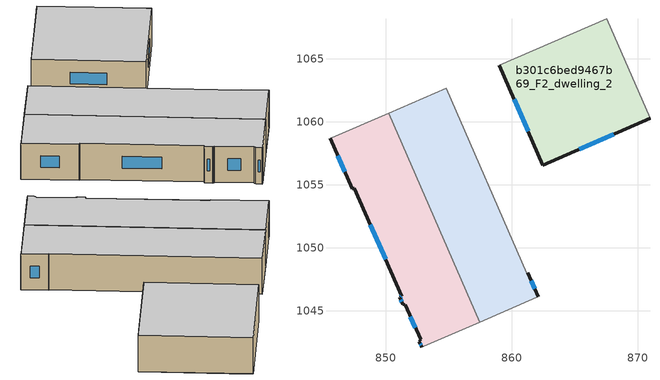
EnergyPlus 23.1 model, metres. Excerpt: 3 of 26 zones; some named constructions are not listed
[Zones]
b301c6bed9467b69_F2_dwelling_2
 floor to b301c6bed9467b69_F1_dwelling_2 (EU_floor_Construction): 867.54,1068.2 868.25,1066.57 868.72,1059.29 862.47,1056.57 859.03,1064.49 z6
 floor to b301c6bed9467b69_F1_dwelling_3 (EU_floor_Construction): 868.25,1066.57 870.99,1060.28 868.72,1059.29 z6
 wall outside (EU_wall_Construction): 859.03,1064.49 862.47,1056.57 870.99,1060.28 z6:9
 wall adiabatic (EU_wall_Construction): 867.54,1068.2 859.03,1064.49 z6:9
 wall to b301c6bed9467b69_F2_dwelling_1 (EU_wall_Construction): 870.99,1060.28 867.54,1068.2 z6:9
 window (EU_Window_Construction): 860.2,1061.79 861.3,1059.26 / 865.37,1057.83 868.09,1059.02 z7.02:7.98
 ceiling to b301c6bed9467b69_F3_dwelling_2 (EU_floor_Construction): 870.99,1060.28 867.54,1068.2 859.03,1064.49 862.47,1056.57 z9
b301c6bed9467b69_F2_dwelling_4
 floor to b301c6bed9467b69_F1_dwelling_1 (EU_floor_Construction): 854.79,1062.66 861.18,1047.97 861.28,1048.01 862.12,1046.11 857.48,1044.1 854.96,1049.88 854.15,1062.38 z6
 floor to b301c6bed9467b69_F1_dwelling_0 (EU_floor_Construction): 854.15,1062.38 854.96,1049.88 850.25,1060.7 z6
 wall outside (EU_wall_Construction): 862.12,1046.11 861.28,1048.01 z6:9
 wall adiabatic (EU_wall_Construction): 857.48,1044.1 862.01,1046.07 862.12,1046.11 / 854.79,1062.66 850.25,1060.7 z6:9
 wall to b301c6bed9467b69_F2_dwelling_5 (EU_wall_Construction): 850.25,1060.7 857.48,1044.1 z6:9
 wall to b301c6bed9467b69_F2_dwelling_3 (EU_wall_Construction): 861.28,1048.01 861.18,1047.97 / 861.18,1047.98 854.79,1062.66 z6:9
 window (EU_Window_Construction): 861.83,1046.76 861.57,1047.37 z7.02:7.98
 ceiling to b301c6bed9467b69_F3_dwelling_4 (EU_floor_Construction): 862.01,1046.07 862.12,1046.11 861.28,1048.01 861.18,1047.97 854.79,1062.66 850.25,1060.7 857.48,1044.1 z9
b301c6bed9467b69_F2_dwelling_5
 floor to b301c6bed9467b69_F1_dwelling_0 (EU_floor_Construction): 850.25,1060.7 854.96,1049.88 855.4,1043.19 853.03,1042.16 852.87,1042.09 852.67,1042.55 852.72,1042.58 852.69,1042.67 852.77,1042.72 851.56,1045.47 851.47,1045.44 851.44,1045.51 851.36,1045.51 851.12,1046.08 851.29,1046.16 847.49,1054.72 847.34,1054.68 845.58,1058.68 845.74,1058.75 z6
 floor to b301c6bed9467b69_F1_dwelling_1 (EU_floor_Construction): 854.96,1049.88 857.48,1044.1 855.4,1043.19 z6
 wall outside (EU_wall_Construction): 845.58,1058.68 847.34,1054.68 847.49,1054.72 851.29,1046.16 851.12,1046.08 851.36,1045.51 851.44,1045.51 851.47,1045.44 851.56,1045.47 852.77,1042.72 852.69,1042.67 852.72,1042.58 852.67,1042.55 852.87,1042.09 z6:9
 wall adiabatic (EU_wall_Construction): 850.25,1060.7 845.74,1058.75 845.58,1058.68 / 852.87,1042.09 853.03,1042.16 857.48,1044.1 z6:9
 window (EU_Window_Construction): 851.97,1044.54 852.35,1043.66 / 851.2,1045.89 851.28,1045.71 / 851.23,1046.13 851.18,1046.11 / 848.79,1051.81 850,1049.07 / 846.18,1057.32 846.74,1056.04 / 852.74,1042.39 852.8,1042.25 z7.02:7.98
 ceiling to b301c6bed9467b69_F3_dwelling_5 (EU_floor_Construction): 857.48,1044.1 850.25,1060.7 845.74,1058.75 845.58,1058.68 847.34,1054.68 847.49,1054.72 851.29,1046.16 851.12,1046.08 851.36,1045.51 851.44,1045.51 851.47,1045.44 851.56,1045.47 852.77,1042.72 852.69,1042.67 852.72,1042.58 852.67,1042.55 852.87,1042.09 853.03,1042.16 z9
[HVACTEMPLATE:THERMOSTAT] Constant Heating Setpoint=20; Constant Cooling Setpoint=50
EU_HeatOnly_b301c6bed9467b69_F0_dwelling_0; EU_HeatOnly_b301c6bed9467b69_F0_dwelling_1; EU_HeatOnly_b301c6bed9467b69_F0_dwelling_2; EU_HeatOnly_b301c6bed9467b69_F0_dwelling_3; EU_HeatOnly_b301c6bed9467b69_F0_dwelling_4; EU_HeatOnly_b301c6bed9467b69_F0_dwelling_5; EU_HeatOnly_b301c6bed9467b69_F0_dwelling_6; EU_HeatOnly_b301c6bed9467b69_F1_dwelling_0; EU_HeatOnly_b301c6bed9467b69_F1_dwelling_1; EU_HeatOnly_b301c6bed9467b69_F1_dwelling_2; EU_HeatOnly_b301c6bed9467b69_F1_dwelling_3; EU_HeatOnly_b301c6bed9467b69_F1_dwelling_4; EU_HeatOnly_b301c6bed9467b69_F1_dwelling_5; EU_HeatOnly_b301c6bed9467b69_F1_dwelling_6; EU_HeatOnly_b301c6bed9467b69_F2_dwelling_0; EU_HeatOnly_b301c6bed9467b69_F2_dwelling_1; EU_HeatOnly_b301c6bed9467b69_F2_dwelling_2; EU_HeatOnly_b301c6bed9467b69_F2_dwelling_3; EU_HeatOnly_b301c6bed9467b69_F2_dwelling_4; EU_HeatOnly_b301c6bed9467b69_F2_dwelling_5; EU_HeatOnly_b301c6bed9467b69_F3_dwelling_0; EU_HeatOnly_b301c6bed9467b69_F3_dwelling_1; EU_HeatOnly_b301c6bed9467b69_F3_dwelling_2; EU_HeatOnly_b301c6bed9467b69_F3_dwelling_3; EU_HeatOnly_b301c6bed9467b69_F3_dwelling_4; EU_HeatOnly_b301c6bed9467b69_F3_dwelling_5
[SCHEDULE:CONSTANT]
Name | Hourly Value
EU_AlwaysOn | 1
EU_CoolingOff | 0
[SCHEDULE:FILE] Column Number=1; Rows to Skip at Top=0; Number of Hours of Data=8760; Column Separator=Comma; Interpolate to Timestep=No; Minutes per Item=60; Adjust Schedule for Daylight Savings=Yes
Name | File
EU_Step8_GainSchedule_b301c6bed9467b69_F3_dwelling_1_f000 | ../../schedules/b301c6bed9467b69/b301c6bed9467b69_F3_dwelling_1_f000_gain.csv
EU_Step8_GainSchedule_b301c6bed9467b69_F3_dwelling_2_f000 | ../../schedules/b301c6bed9467b69/b301c6bed9467b69_F3_dwelling_2_f000_gain.csv
EU_Step8_GainSchedule_b301c6bed9467b69_F3_dwelling_3_f000 | ../../schedules/b301c6bed9467b69/b301c6bed9467b69_F3_dwelling_3_f000_gain.csv
EU_Step8_GainSchedule_b301c6bed9467b69_F3_dwelling_4_f000 | ../../schedules/b301c6bed9467b69/b301c6bed9467b69_F3_dwelling_4_f000_gain.csv
EU_Step8_GainSchedule_b301c6bed9467b69_F3_dwelling_5_f000 | ../../schedules/b301c6bed9467b69/b301c6bed9467b69_F3_dwelling_5_f000_gain.csv
